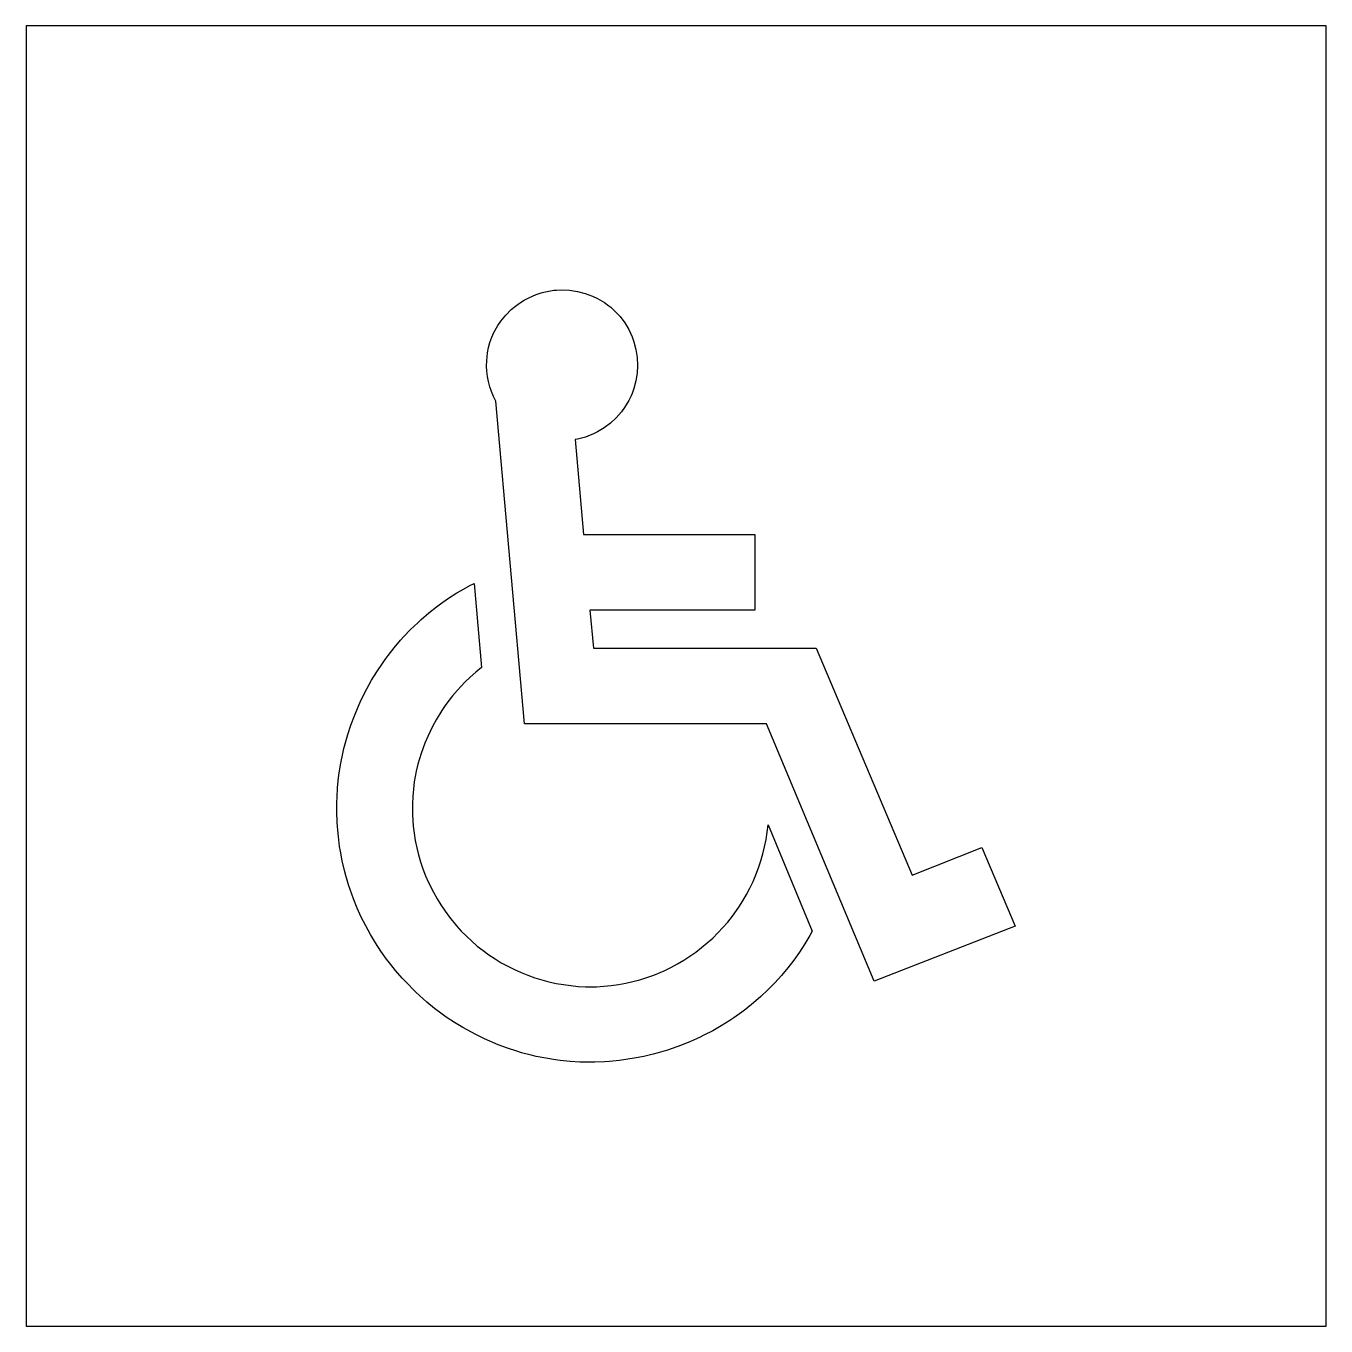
# Model space of a CAD drawing. Extents: x 0 to 69, y 0 to 69.
import ezdxf

# ---------------------------------------------------------------- set-up
doc = ezdxf.new("R2010")
doc.units = 0
doc.layers.add('CUT', color=7, linetype='Continuous')
doc.layers.add('OUTSIDE', color=1, linetype='Continuous')

msp = doc.modelspace()

# ---------------------------------------------------------------- linework, layer by layer
at = {"layer": 'CUT'}
for points in [[(29.14, 47.0517), (29.5964, 42.0016), (38.6926, 42.0016), (38.6926, 37.9859), (29.931, 37.9859), (30.1135, 35.9781), (41.9477, 35.9781), (47.0282, 23.9309), (50.7397, 25.3912), (52.5041, 21.2234), (45.0203, 18.3029), (39.301, 31.9624), (26.4629, 31.9624), (24.9418, 49.09), (24.8144, 49.3376), (24.706, 49.593), (24.6167, 49.8553), (24.5463, 50.1232), (24.495, 50.3957), (24.4627, 50.6719), (24.4493, 50.9506), (24.4551, 51.2308), (24.4993, 51.6515), (24.5525, 51.9307), (24.6247, 52.2077), (24.7196, 52.4771), (24.8359, 52.734), (25.0416, 53.1004), (25.1987, 53.331), (25.4626, 53.6545), (25.7587, 53.9488), (25.9728, 54.1276), (26.1996, 54.2916), (26.4384, 54.4401), (26.6886, 54.5724), (27.0797, 54.742), (27.3441, 54.8347), (27.4781, 54.8731), (27.7492, 54.9343), (28.0234, 54.9749), (28.1614, 54.9876), (28.4385, 54.9979), (28.8547, 54.9763), (29.2685, 54.9113), (29.6764, 54.8038), (30.0747, 54.6549), (30.3327, 54.5333), (30.4576, 54.4659), (30.6983, 54.3186), (30.9264, 54.1552), (31.0355, 54.0678), (31.2433, 53.8819), (31.5282, 53.5772), (31.7788, 53.244), (31.9931, 52.8851), (32.1688, 52.5034), (32.2635, 52.2377), (32.3705, 51.8262), (32.4347, 51.4084), (32.456, 50.9885), (32.4347, 50.5705), (32.3705, 50.1584), (32.2635, 49.756), (32.1685, 49.4951), (32.1138, 49.3673), (31.9902, 49.1176), (31.7697, 48.7569), (31.6027, 48.5265), (31.3261, 48.2068), (31.0203, 47.9198), (30.6878, 47.6677), (30.331, 47.4528), (30.0809, 47.3311), (29.9524, 47.277), (29.6892, 47.1827), (29.5546, 47.1426), (29.2799, 47.077)], [(23.7858, 39.4157), (24.1813, 34.9437), (23.8752, 34.7011), (23.5807, 34.4451), (23.2981, 34.1765), (22.8968, 33.7512), (22.6446, 33.4537), (22.2901, 32.9879), (22.0697, 32.6654), (21.7639, 32.1653), (21.5767, 31.8218), (21.3216, 31.2931), (21.1695, 30.9331), (20.9701, 30.3844), (20.8055, 29.8261), (20.7153, 29.449), (20.6096, 28.877), (20.559, 28.4918), (20.5243, 28.1039), (20.5058, 27.7137), (20.5084, 27.1246), (20.5479, 26.536), (20.5947, 26.1497), (20.6576, 25.7657), (20.7365, 25.3845), (20.8312, 25.0068), (20.9413, 24.6332), (21.0668, 24.2643), (21.2074, 23.9009), (21.3629, 23.5435), (21.6236, 23.02), (21.8153, 22.6804), (22.0213, 22.349), (22.2405, 22.0201), (22.4721, 21.7027), (22.842, 21.2484), (23.1031, 20.9602), (23.3755, 20.6839), (23.6588, 20.4197), (23.9527, 20.1675), (24.2569, 19.9275), (24.5711, 19.6998), (24.8949, 19.4845), (25.2281, 19.2818), (25.5702, 19.0919), (25.9198, 18.917), (26.2761, 18.7573), (26.6388, 18.6128), (27.0072, 18.4835), (27.3809, 18.3694), (27.7592, 18.2705), (28.1418, 18.1869), (28.5279, 18.1184), (28.9172, 18.0652), (29.3091, 18.0272), (29.703, 18.0044), (29.9006, 17.9987), (30.2884, 18.0063), (30.6757, 18.0292), (31.0619, 18.0676), (31.4465, 18.1215), (31.829, 18.191), (32.2089, 18.2763), (32.5856, 18.3774), (32.9586, 18.4944), (33.3273, 18.6275), (33.8714, 18.8575), (34.2273, 19.0313), (34.5732, 19.2173), (34.9076, 19.4136), (35.2338, 19.6233), (35.5513, 19.8463), (35.8597, 20.082), (36.1587, 20.3303), (36.4477, 20.5908), (36.7263, 20.8631), (36.9942, 21.1471), (37.2508, 21.4422), (37.4959, 21.7483), (37.8407, 22.2273), (38.0473, 22.5581), (38.2409, 22.8962), (38.4211, 23.2412), (38.5878, 23.5929), (38.7405, 23.951), (38.8789, 24.315), (39.0027, 24.6848), (39.1117, 25.0599), (39.2055, 25.4402), (39.2837, 25.8251), (39.3461, 26.2145), (39.3923, 26.6081), (41.7348, 20.9496), (41.6071, 20.7227), (41.3386, 20.2768), (41.0529, 19.8418), (40.7507, 19.4183), (40.4321, 19.0068), (40.0977, 18.6078), (39.7478, 18.2218), (39.383, 17.8495), (39.0036, 17.4912), (38.61, 17.1475), (38.2027, 16.819), (37.9941, 16.6606), (37.5669, 16.3559), (37.3488, 16.2098), (36.9043, 15.931), (36.4494, 15.6703), (35.9851, 15.4279), (35.7495, 15.3136), (35.2722, 15.099), (34.7871, 14.9032), (34.5419, 14.8124), (34.0467, 14.6452), (33.5456, 14.4973), (33.2931, 14.4307), (32.7846, 14.3122), (32.2721, 14.2136), (31.494, 14.0997), (30.9693, 14.0452), (30.7072, 14.0259), (30.1834, 14.0034), (29.6606, 14.0021), (29.3996, 14.0094), (28.8788, 14.0398), (28.3598, 14.0911), (28.101, 14.1246), (27.5851, 14.2072), (27.0718, 14.3105), (26.8162, 14.3698), (26.3073, 14.504), (26.0541, 14.5787), (25.5503, 14.7435), (25.0598, 14.9273), (24.3395, 15.236), (23.8703, 15.4637), (23.1845, 15.8377), (22.74, 16.1087), (22.3063, 16.3967), (22.0936, 16.5471), (21.677, 16.8606), (21.2725, 17.191), (21.075, 17.3625), (20.6896, 17.7179), (20.137, 18.278), (19.9603, 18.4695), (19.6184, 18.8624), (19.2923, 19.2683), (19.1354, 19.4759), (18.8337, 19.9001), (18.5487, 20.3359), (18.2806, 20.7827), (18.153, 21.01), (17.9109, 21.4724), (17.7965, 21.7073), (17.5812, 22.184), (17.3841, 22.6697), (17.2925, 22.9157), (17.1234, 23.4138), (16.9738, 23.9182), (16.9066, 24.1721), (16.7874, 24.6829), (16.6886, 25.1972), (16.6467, 25.4554), (16.5783, 25.9738), (16.5301, 26.494), (16.5136, 26.7546), (16.4959, 27.2765), (16.4984, 27.7987), (16.5073, 28.0598), (16.5403, 28.5813), (16.5935, 29.1015), (16.6277, 29.361), (16.7114, 29.878), (16.8152, 30.391), (16.8746, 30.6458), (17.0083, 31.1514), (17.0825, 31.4021), (17.2456, 31.899), (17.4281, 32.3892), (17.6296, 32.8721), (17.7375, 33.1107), (17.9673, 33.5815), (18.2157, 34.0434), (18.3468, 34.2709), (18.6227, 34.7183), (18.9167, 35.1553), (19.0704, 35.3696), (19.2245, 35.581), (19.545, 35.9939), (19.8813, 36.3934), (20.0553, 36.5879), (20.4146, 36.9662), (20.7886, 37.3297), (20.9811, 37.5057), (21.3766, 37.8461), (21.7858, 38.1703), (21.9954, 38.3262), (22.4244, 38.6253), (22.8661, 38.9069), (23.0915, 39.041), (23.5514, 39.2955)]]:
    msp.add_lwpolyline(points, close=True, dxfattribs=at)
at = {"layer": 'OUTSIDE'}
msp.add_lwpolyline([(0, 0), (69, 0), (69, 69), (0, 69)], close=True, dxfattribs=at)

doc.saveas('drawing.dxf')
